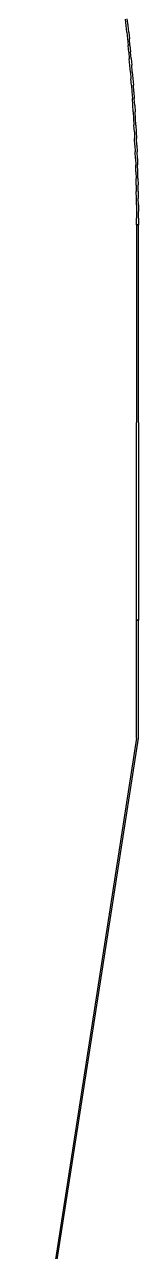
# Model space of a CAD drawing. Header units: metres. Extents: x 0.2 to 42.3, y 0.9 to 39.
# Drawn here: x 39.784 to 39.832, y 21.194 to 21.714 of the extents above; entities that cross this region are included whole.
import ezdxf

# ---------------------------------------------------------------- set-up
doc = ezdxf.new("R2010")
doc.units = ezdxf.units.M
doc.layers.add('BSA_MATERIAL_SECTION', color=7, linetype='Continuous')

msp = doc.modelspace()

# ---------------------------------------------------------------- linework, layer by layer
at = {"layer": 'BSA_MATERIAL_SECTION'}
for p, q in [((39.82717, 21.71328), (39.82687, 21.71608)), ((39.82797, 21.71336), (39.82766, 21.71616)), ((39.82746, 21.71047), (39.82717, 21.71328)), ((39.82746, 21.71047), (39.82775, 21.70767)), ((39.82826, 21.71056), (39.82797, 21.71336)), ((39.82826, 21.71056), (39.82854, 21.70775)), ((39.82775, 21.70767), (39.82801, 21.70487)), ((39.82828, 21.70206), (39.82801, 21.70487)), ((39.82881, 21.70494), (39.82854, 21.70775)), ((39.82881, 21.70494), (39.82908, 21.70213)), ((39.82828, 21.70206), (39.82853, 21.69925)), ((39.82933, 21.69932), (39.82908, 21.70213)), ((39.82878, 21.69645), (39.82853, 21.69925)), ((39.82901, 21.69364), (39.82878, 21.69645)), ((39.82933, 21.69932), (39.82957, 21.69652)), ((39.8298, 21.6937), (39.82957, 21.69652)), ((39.82901, 21.69364), (39.82923, 21.69083)), ((39.82944, 21.68802), (39.82923, 21.69083)), ((39.8298, 21.6937), (39.83003, 21.69089)), ((39.83003, 21.69089), (39.83024, 21.68808)), ((39.82944, 21.68802), (39.82965, 21.68521)), ((39.82965, 21.68521), (39.82984, 21.6824)), ((39.83045, 21.68527), (39.83024, 21.68808)), ((39.83045, 21.68527), (39.83064, 21.68245)), ((39.83003, 21.67959), (39.82984, 21.6824)), ((39.8302, 21.67678), (39.83003, 21.67959)), ((39.83082, 21.67964), (39.83064, 21.68245)), ((39.83082, 21.67964), (39.83099, 21.67682)), ((39.8302, 21.67678), (39.83036, 21.67396)), ((39.83036, 21.67396), (39.83051, 21.67115)), ((39.83116, 21.67401), (39.83099, 21.67682)), ((39.83131, 21.67119), (39.83116, 21.67401)), ((39.83066, 21.66834), (39.83051, 21.67115)), ((39.83131, 21.67119), (39.83146, 21.66838)), ((39.83066, 21.66834), (39.83079, 21.66552)), ((39.83092, 21.66271), (39.83079, 21.66552)), ((39.83146, 21.66838), (39.83159, 21.66556)), ((39.83172, 21.66274), (39.83159, 21.66556)), ((39.83092, 21.66271), (39.83103, 21.65989)), ((39.83114, 21.65708), (39.83103, 21.65989)), ((39.83172, 21.66274), (39.83183, 21.65992)), ((39.83194, 21.6571), (39.83183, 21.65992)), ((39.83114, 21.65708), (39.83123, 21.65426)), ((39.83132, 21.65144), (39.83123, 21.65426)), ((39.83194, 21.6571), (39.83203, 21.65429)), ((39.83212, 21.65147), (39.83203, 21.65429)), ((39.83132, 21.65144), (39.83139, 21.64863)), ((39.83145, 21.64581), (39.83139, 21.64863)), ((39.83219, 21.64865), (39.83212, 21.65147)), ((39.83219, 21.64865), (39.83225, 21.64583)), ((39.83145, 21.64581), (39.8315, 21.64299)), ((39.83155, 21.64018), (39.8315, 21.64299)), ((39.8323, 21.64301), (39.83225, 21.64583)), ((39.8323, 21.64301), (39.83235, 21.64019)), ((39.83158, 21.63736), (39.83155, 21.64018)), ((39.83158, 21.63736), (39.83161, 21.63454)), ((39.83238, 21.63737), (39.83235, 21.64019)), ((39.83238, 21.63737), (39.83241, 21.63455)), ((39.83161, 21.63454), (39.83162, 21.63172)), ((39.83242, 21.63173), (39.83241, 21.63455)), ((39.83163, 21.62891), (39.83162, 21.63172)), ((39.83163, 21.62891), (39.83203, 21.62891)), ((39.83163, 21.62891), (39.83163, 21.54524)), ((39.83203, 21.62891), (39.83163, 21.62891)), ((39.83243, 21.62891), (39.83203, 21.62891)), ((39.83203, 21.62891), (39.83243, 21.62891)), ((39.83242, 21.63173), (39.83243, 21.62891)), ((39.83243, 21.54524), (39.83243, 21.62891)), ((39.83163, 21.46156), (39.83163, 21.54524)), ((39.83243, 21.54524), (39.83243, 21.46156)), ((39.83203, 21.46156), (39.83163, 21.46156)), ((39.83163, 21.41156), (39.83163, 21.46156)), ((39.83163, 21.46156), (39.83203, 21.46156)), ((39.83203, 21.46156), (39.83243, 21.46156)), ((39.83243, 21.46156), (39.83203, 21.46156)), ((39.83243, 21.41156), (39.83243, 21.46156)), ((39.83163, 21.41156), (39.78403, 21.10676)), ((39.78483, 21.10676), (39.83243, 21.41156))]:
    msp.add_line(p, q, dxfattribs=at)

doc.saveas('drawing.dxf')
